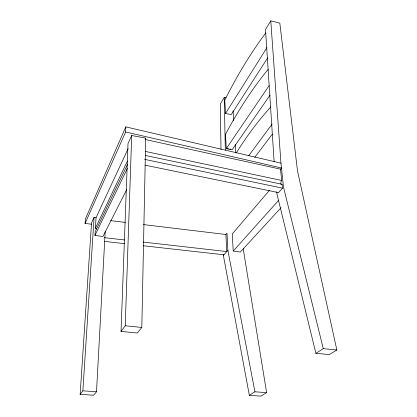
<?xml version="1.0" encoding="UTF-8"?>
<svg xmlns="http://www.w3.org/2000/svg" width="417" height="417" viewBox="0 0 417 417"><rect width="100%" height="100%" fill="white"/><g stroke="black" fill="none" stroke-linecap="round" stroke-linejoin="round"><path stroke-width="0.63" d="M141.811 327.439L145.7 138.116L131.694 135.504L128.003 143.531L121.029 331.411L137.297 332.99L141.811 327.439L125.241 325.781L121.029 331.411M125.241 325.781L131.694 135.504M91.516 224.174L85.068 223.46L125.616 131.986L125.819 126.877L280.959 163.151L283.466 186.998L323.274 348.654L336.853 349.988L297.503 170.939L279.828 23.154L270.774 20.85L265.509 29.518L274.125 161.65M128.123 148.671L96.056 217.648L94.08 217.361L91.558 222.855L80.147 394.326L93.585 395.233L96.509 391.772L105.193 231.425M126.674 189.678L102.921 236.517L94.94 235.407L95.165 231.81L127.513 164.434M96.765 228.959A2.033 1.767 22.7 0 0 95.389 228.24L96.056 217.648M80.147 394.326L82.874 390.828L94.08 217.361M85.068 223.46L85.391 218.977L125.819 126.877M95.389 228.24L127.399 161.014M94.94 235.407L127.367 168.426M145.262 139.007L145.7 138.116M226.123 97.849L224.263 97.453L220.28 104.015L221.005 149.541M267.662 57.859L231.19 114.628L225.529 113.466L266.984 47.606M270.117 95.04L232.133 149.771L226.275 148.666L269.111 85.626M248.709 155.729L272.202 123.985M254.709 157.449L272.322 134.165M143.281 242.089L226.765 251.56L225.899 234.495L226.989 233.192L227.875 250.304L254.923 391.787L249.335 395.316L223.173 254.334M281.313 184.528A2.257 0.938 -79.6 0 1 280.886 182.693A2.257 0.938 -79.6 0 1 281.673 180.462L280.495 169.151L281.47 167.983L125.616 131.986M269.346 190.428L232.269 233.979L233.228 251.055L240.333 252.05L281.042 207.687M223.231 255.59L227.875 250.304M145.34 155.463L282.069 184.283L282.471 188.13L278.54 192.612L145.168 165.184M233.228 251.055L278.759 200.191M276.794 191.804L277.044 194.312L315.893 353.314L323.274 348.654M243.205 248.767L266.619 392.658L260.875 396.15L249.335 395.316M336.853 349.988L329.274 354.591L315.893 353.314M82.874 390.828L96.509 391.772M254.923 391.787L266.619 392.658M104.584 241.412L124.579 243.653M143.292 245.749L223.934 254.792M104.448 237.68L124.511 239.957M110.568 220.629L125.387 222.407M143.427 224.581L225.899 234.495M226.264 148.416L228.605 148.859M229.777 149.077L230.945 149.296M144.621 159.367L282.471 188.13M145.429 151.449L281.673 180.462M145.043 139.455L280.495 169.151M270.774 20.85L280.959 163.151M233.061 110.849L233.682 120.586M235.214 144.6L235.756 153.039M225.529 113.466L224.779 100.153A697.917 345.776 83.3 0 1 265.817 32.907M226.275 148.666L225.488 134.42A826.822 382.889 79.1 0 1 268.23 69.269M224.263 97.453L225.321 150.141M282.069 184.283A2.257 0.938 -79.6 0 1 281.809 184.512M236.58 152.466A1008.608 422.494 75.8 0 1 270.815 106.934"/></g></svg>
